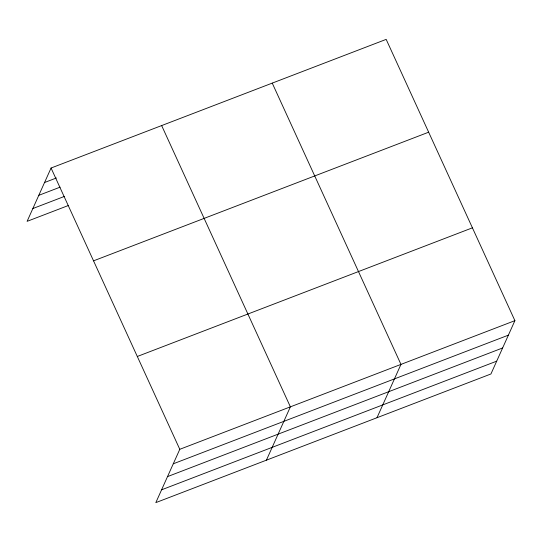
<?xml version="1.0" encoding="UTF-8"?>
<svg xmlns="http://www.w3.org/2000/svg" width="542" height="542" viewBox="0 0 542 542"><rect width="100%" height="100%" fill="white"/><g stroke="black" fill="none" stroke-linecap="round" stroke-linejoin="round"><path stroke-width="0.81" d="M514.9 320.654L179.788 449.304L155.825 502.624L490.937 373.973L514.9 320.654L386.175 39.376L51.063 168.027L27.1 221.346L68.177 205.581M266.413 460.172L290.377 406.846L161.651 125.568M376.995 417.713L400.965 364.393L272.24 83.116M44.546 182.525L56.395 177.979M38.787 195.337L60.115 187.153M32.859 208.535L64.451 196.407M93.542 260.844L428.654 132.201M137.309 356.48L472.421 227.83M173.271 463.803L508.382 335.159M167.512 476.614L502.624 347.964M161.584 489.812L496.696 361.168M51.063 168.027L179.788 449.304"/></g></svg>
